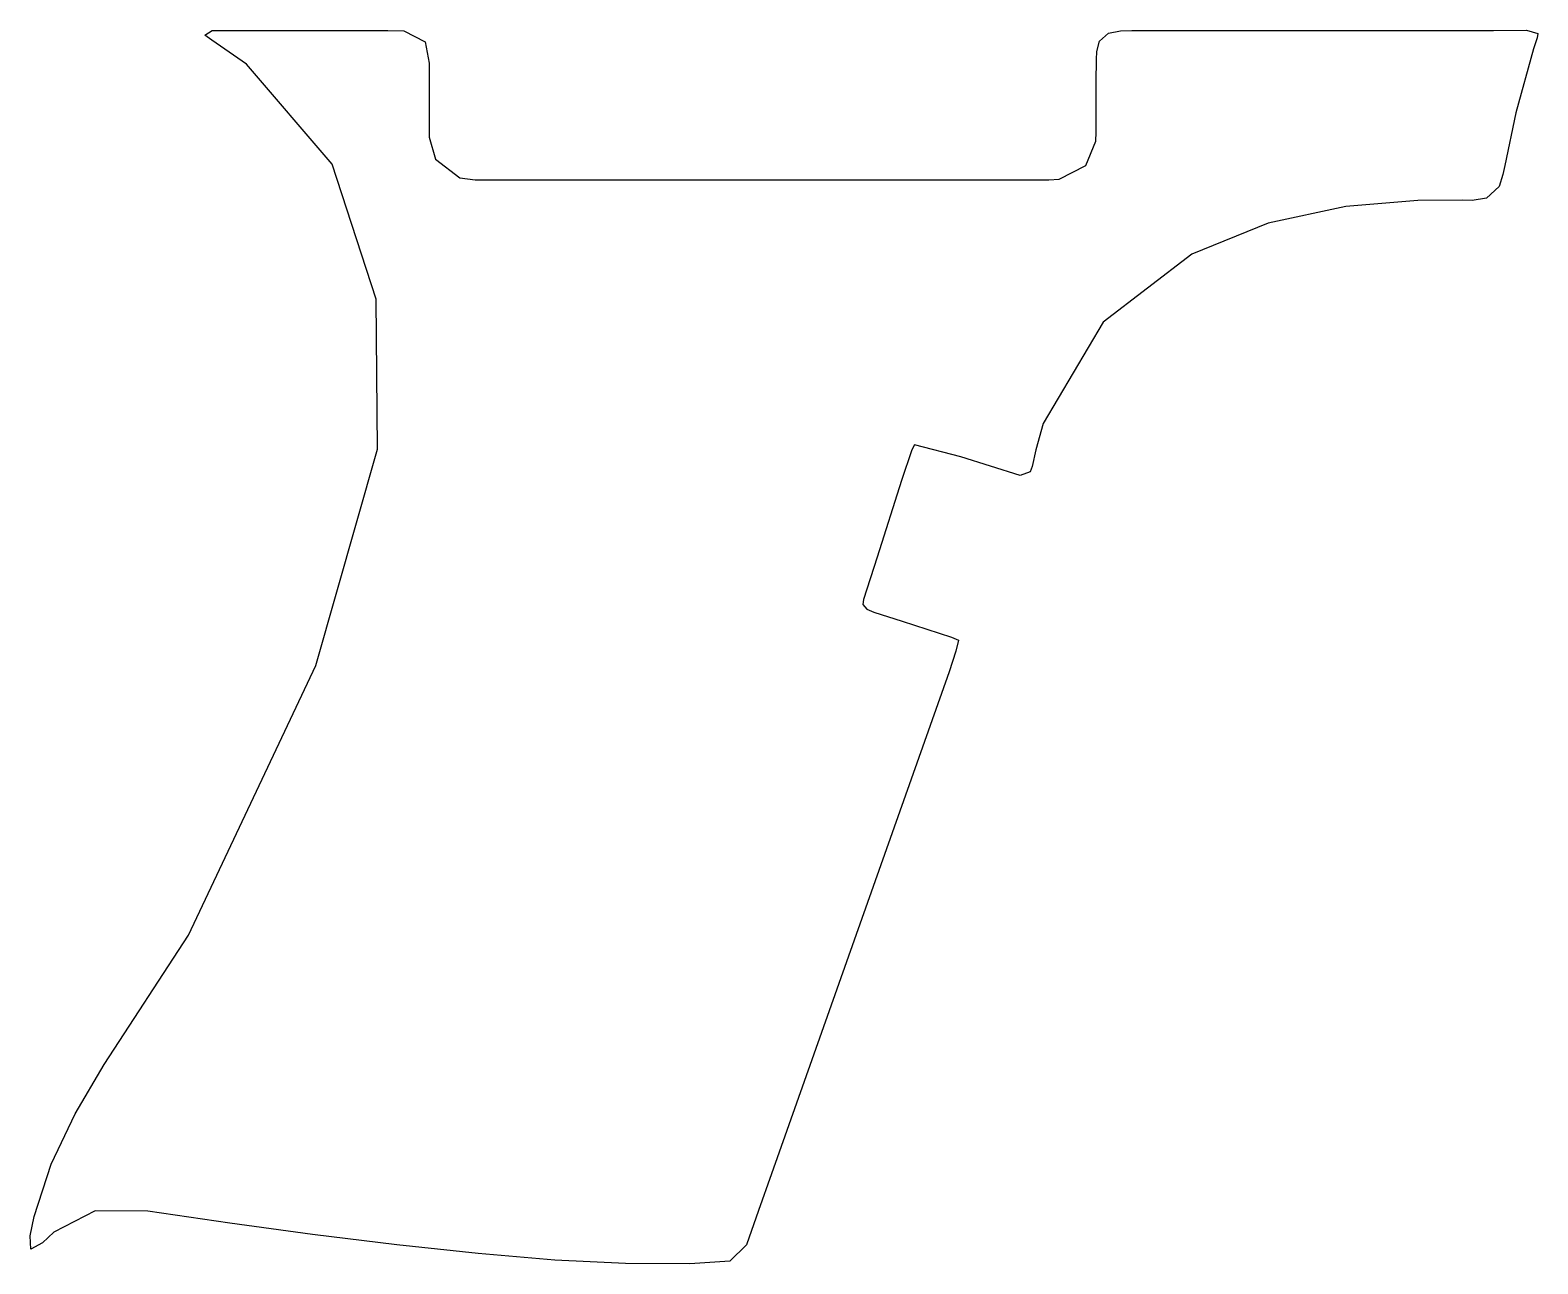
# Model space of a CAD drawing. Header units: millimetres. Extents: x 0 to 21.2, y 0 to 17.3.
import ezdxf

# ---------------------------------------------------------------- set-up
doc = ezdxf.new("R2010")
doc.units = ezdxf.units.MM

msp = doc.modelspace()

# ---------------------------------------------------------------- linework, layer by layer
msp.add_lwpolyline([(21.179, 17.278), (21.168, 17.217), (21.119, 17.063), (20.868, 16.162), (20.715, 15.425), (20.689, 15.299), (20.633, 15.129), (20.459, 14.966), (20.256, 14.933), (20.127, 14.936), (19.495, 14.933), (18.483, 14.849), (17.391, 14.613), (16.32, 14.179), (15.071, 13.225), (14.229, 11.8), (14.125, 11.431), (14.075, 11.198), (14.049, 11.121), (13.906, 11.07), (13.071, 11.331), (12.424, 11.502), (12.384, 11.431), (12.241, 11.001), (11.896, 9.926), (11.707, 9.328), (11.697, 9.258), (11.751, 9.196), (11.851, 9.15), (12.247, 9.023), (12.77, 8.858), (12.941, 8.8), (13.041, 8.758), (13.005, 8.604), (12.909, 8.316), (11.575, 4.544), (10.415, 1.264), (10.232, 0.747), (10.064, 0.269), (9.83, 0.037), (9.266, 0), (8.361, 0.005), (7.372, 0.053), (6.294, 0.143), (5.15, 0.265), (3.965, 0.412), (2.805, 0.573), (1.655, 0.742), (0.913, 0.745), (0.332, 0.446), (0.173, 0.296), (0.01, 0.204), (0, 0.392), (0.056, 0.664), (0.294, 1.399), (0.631, 2.107), (1.041, 2.801), (2.222, 4.614), (4.015, 8.404), (4.879, 11.441), (4.861, 13.548), (4.244, 15.441), (3.041, 16.847), (2.554, 17.185), (2.452, 17.256), (2.556, 17.318), (2.683, 17.32), (3.791, 17.322), (4.864, 17.321), (5.025, 17.322), (5.25, 17.315), (5.549, 17.161), (5.605, 16.86), (5.605, 16.78), (5.604, 16.565), (5.604, 16.161), (5.604, 15.92), (5.605, 15.823), (5.693, 15.511), (6.038, 15.252), (6.25, 15.225), (6.379, 15.225), (9.985, 15.225), (14.12, 15.225), (14.309, 15.224), (14.456, 15.232), (14.83, 15.424), (14.97, 15.764), (14.976, 15.893), (14.976, 16.131), (14.976, 16.599), (14.977, 16.913), (14.983, 17.026), (15.023, 17.171), (15.149, 17.283), (15.315, 17.314), (15.476, 17.321), (17.712, 17.321), (20.555, 17.321), (21.018, 17.325)], close=True)

doc.saveas('drawing.dxf')
